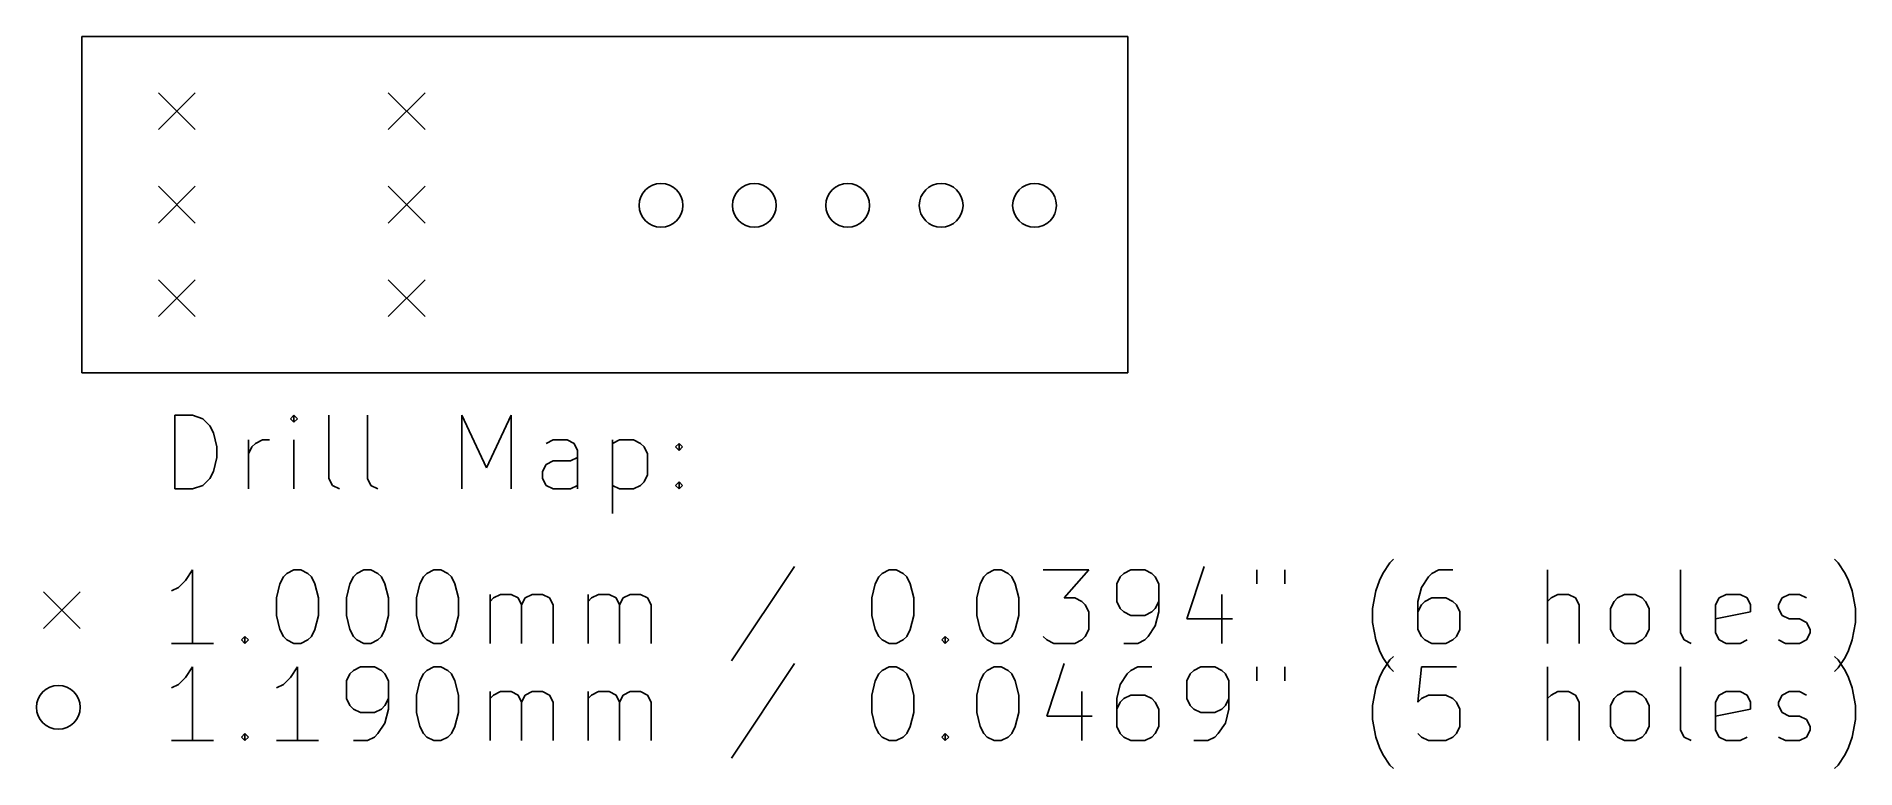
# Model space of a CAD drawing. Extents: x 134.9 to 184.4, y -88 to -68.1.
import ezdxf

# ---------------------------------------------------------------- set-up
doc = ezdxf.new("R2010")
doc.units = 0
doc.layers.add('BLACK', color=7, linetype='CONTINUOUS')

msp = doc.modelspace()

# ---------------------------------------------------------------- linework, layer by layer
at = {"layer": 'BLACK', "linetype": 'CONTINUOUS'}
for p, q in [((136.144, -68.072), (164.592, -68.072)), ((136.144, -77.216), (136.144, -68.072)), ((164.592, -68.072), (164.592, -77.216)), ((138.224, -69.604), (139.224, -70.604)), ((139.224, -69.604), (138.224, -70.604)), ((144.474, -69.604), (145.474, -70.604)), ((145.474, -69.604), (144.474, -70.604)), ((138.224, -72.144), (139.224, -73.144)), ((139.224, -72.144), (138.224, -73.144)), ((144.474, -72.144), (145.474, -73.144)), ((145.474, -72.144), (144.474, -73.144)), ((138.224, -74.684), (139.224, -75.684)), ((139.224, -74.684), (138.224, -75.684)), ((144.474, -74.684), (145.474, -75.684)), ((145.474, -74.684), (144.474, -75.684)), ((164.592, -77.216), (136.144, -77.216)), ((138.67, -80.3708), (138.67, -78.3708)), ((138.67, -78.3708), (139.146, -78.3708)), ((139.146, -78.3708), (139.432, -78.466)), ((139.432, -78.466), (139.623, -78.6565)), ((139.623, -78.6565), (139.718, -78.847)), ((141.908, -78.3708), (141.813, -78.466)), ((141.813, -78.466), (141.908, -78.5612)), ((142.004, -78.466), (141.908, -78.3708)), ((141.908, -78.3708), (141.908, -78.5612)), ((141.908, -78.5612), (142.004, -78.466)), ((142.861, -80.085), (142.861, -78.3708)), ((143.908, -80.085), (143.908, -78.3708)), ((146.48, -80.3708), (146.48, -78.3708)), ((146.48, -78.3708), (147.146, -79.7993)), ((147.146, -79.7993), (147.813, -78.3708)), ((147.813, -78.3708), (147.813, -80.3708)), ((139.718, -78.847), (139.813, -79.2279)), ((140.67, -80.3708), (140.67, -79.0374)), ((140.765, -79.2279), (140.861, -79.1327)), ((140.861, -79.1327), (141.051, -79.0374)), ((141.051, -79.0374), (141.242, -79.0374)), ((141.908, -80.3708), (141.908, -79.0374)), ((148.956, -79.0374), (148.765, -79.1327)), ((149.337, -79.0374), (148.956, -79.0374)), ((149.527, -79.1327), (149.337, -79.0374)), ((149.623, -79.3231), (149.527, -79.1327)), ((150.575, -79.0374), (150.575, -81.0374)), ((150.575, -79.1327), (150.765, -79.0374)), ((150.765, -79.0374), (151.146, -79.0374)), ((151.146, -79.0374), (151.337, -79.1327)), ((151.337, -79.1327), (151.432, -79.2279)), ((152.289, -79.2279), (152.384, -79.1327)), ((152.384, -79.1327), (152.48, -79.2279)), ((152.384, -79.1327), (152.384, -79.3231)), ((139.813, -79.5136), (139.718, -79.8946)), ((139.813, -79.2279), (139.813, -79.5136)), ((140.67, -79.4184), (140.765, -79.2279)), ((148.765, -79.7041), (148.956, -79.6089)), ((148.956, -79.6089), (149.432, -79.6089)), ((149.432, -79.6089), (149.623, -79.5136)), ((149.623, -80.3708), (149.623, -79.3231)), ((151.432, -79.2279), (151.527, -79.4184)), ((151.527, -79.4184), (151.527, -79.9898)), ((152.384, -79.3231), (152.289, -79.2279)), ((152.48, -79.2279), (152.384, -79.3231)), ((139.623, -80.085), (139.432, -80.2755)), ((139.718, -79.8946), (139.623, -80.085)), ((142.956, -80.2755), (142.861, -80.085)), ((144.004, -80.2755), (143.908, -80.085)), ((148.67, -79.8946), (148.765, -79.7041)), ((148.67, -80.085), (148.67, -79.8946)), ((148.765, -80.2755), (148.67, -80.085)), ((151.527, -79.9898), (151.432, -80.1803)), ((139.146, -80.3708), (138.67, -80.3708)), ((139.432, -80.2755), (139.146, -80.3708)), ((143.146, -80.3708), (142.956, -80.2755)), ((144.194, -80.3708), (144.004, -80.2755)), ((148.956, -80.3708), (148.765, -80.2755)), ((149.432, -80.3708), (148.956, -80.3708)), ((149.623, -80.2755), (149.432, -80.3708)), ((150.765, -80.3708), (150.575, -80.2755)), ((151.146, -80.3708), (150.765, -80.3708)), ((151.337, -80.2755), (151.146, -80.3708)), ((151.432, -80.1803), (151.337, -80.2755)), ((152.289, -80.2755), (152.384, -80.1803)), ((152.384, -80.3708), (152.289, -80.2755)), ((152.384, -80.1803), (152.48, -80.2755)), ((152.384, -80.1803), (152.384, -80.3708)), ((152.48, -80.2755), (152.384, -80.3708)), ((139.146, -82.5708), (138.956, -82.8565)), ((139.146, -84.5708), (139.146, -82.5708)), ((141.718, -82.666), (141.908, -82.5708)), ((141.908, -82.5708), (142.099, -82.5708)), ((142.099, -82.5708), (142.289, -82.666)), ((143.623, -82.666), (143.813, -82.5708)), ((143.813, -82.5708), (144.004, -82.5708)), ((144.004, -82.5708), (144.194, -82.666)), ((145.527, -82.666), (145.718, -82.5708)), ((145.718, -82.5708), (145.908, -82.5708)), ((145.908, -82.5708), (146.099, -82.666)), ((155.527, -82.4755), (153.813, -85.047)), ((157.908, -82.666), (158.099, -82.5708)), ((158.099, -82.5708), (158.289, -82.5708)), ((158.289, -82.5708), (158.48, -82.666)), ((160.765, -82.666), (160.956, -82.5708)), ((160.956, -82.5708), (161.146, -82.5708)), ((161.146, -82.5708), (161.337, -82.666)), ((162.289, -82.5708), (163.527, -82.5708)), ((163.527, -82.5708), (162.861, -83.3327)), ((164.67, -82.5708), (164.48, -82.666)), ((165.051, -82.5708), (164.67, -82.5708)), ((165.242, -82.666), (165.051, -82.5708)), ((166.67, -82.4755), (166.194, -83.9041)), ((168.099, -82.5708), (168.099, -82.9517)), ((168.861, -82.5708), (168.861, -82.9517)), ((171.527, -82.666), (171.718, -82.3803)), ((171.718, -82.3803), (171.813, -82.285)), ((173.051, -82.5708), (172.861, -82.666)), ((173.432, -82.5708), (173.051, -82.5708)), ((176.004, -84.5708), (176.004, -82.5708)), ((179.623, -84.285), (179.623, -82.5708)), ((183.908, -82.3803), (183.813, -82.285)), ((184.099, -82.666), (183.908, -82.3803)), ((138.765, -83.047), (138.575, -83.1422)), ((138.956, -82.8565), (138.765, -83.047)), ((141.432, -83.3327), (141.527, -82.9517)), ((141.527, -82.9517), (141.623, -82.7612)), ((141.623, -82.7612), (141.718, -82.666)), ((142.289, -82.666), (142.384, -82.7612)), ((142.384, -82.7612), (142.48, -82.9517)), ((142.48, -82.9517), (142.575, -83.3327)), ((143.337, -83.3327), (143.432, -82.9517)), ((143.432, -82.9517), (143.527, -82.7612)), ((143.527, -82.7612), (143.623, -82.666)), ((144.194, -82.666), (144.289, -82.7612)), ((144.289, -82.7612), (144.384, -82.9517)), ((144.384, -82.9517), (144.48, -83.3327)), ((145.242, -83.3327), (145.337, -82.9517)), ((145.337, -82.9517), (145.432, -82.7612)), ((145.432, -82.7612), (145.527, -82.666)), ((146.099, -82.666), (146.194, -82.7612)), ((146.194, -82.7612), (146.289, -82.9517)), ((146.289, -82.9517), (146.384, -83.3327)), ((157.623, -83.3327), (157.718, -82.9517)), ((157.718, -82.9517), (157.813, -82.7612)), ((157.813, -82.7612), (157.908, -82.666)), ((158.48, -82.666), (158.575, -82.7612)), ((158.575, -82.7612), (158.67, -82.9517)), ((158.67, -82.9517), (158.765, -83.3327)), ((160.48, -83.3327), (160.575, -82.9517)), ((160.575, -82.9517), (160.67, -82.7612)), ((160.67, -82.7612), (160.765, -82.666)), ((161.337, -82.666), (161.432, -82.7612)), ((161.432, -82.7612), (161.527, -82.9517)), ((161.527, -82.9517), (161.623, -83.3327)), ((164.384, -82.7612), (164.289, -82.9517)), ((164.289, -82.9517), (164.289, -83.4279)), ((164.48, -82.666), (164.384, -82.7612)), ((165.337, -82.7612), (165.242, -82.666)), ((165.432, -82.9517), (165.337, -82.7612)), ((165.432, -83.7136), (165.432, -82.9517)), ((171.337, -83.1422), (171.432, -82.8565)), ((171.432, -82.8565), (171.527, -82.666)), ((172.575, -83.047), (172.48, -83.4279)), ((172.765, -82.7612), (172.575, -83.047)), ((172.861, -82.666), (172.765, -82.7612)), ((184.194, -82.8565), (184.099, -82.666)), ((184.289, -83.1422), (184.194, -82.8565)), ((135.094, -83.166), (136.094, -84.166)), ((136.094, -83.166), (135.094, -84.166)), ((141.432, -83.8089), (141.432, -83.3327)), ((142.575, -83.3327), (142.575, -83.8089)), ((143.337, -83.8089), (143.337, -83.3327)), ((144.48, -83.3327), (144.48, -83.8089)), ((145.242, -83.8089), (145.242, -83.3327)), ((146.384, -83.3327), (146.384, -83.8089)), ((147.242, -84.5708), (147.242, -83.2374)), ((147.242, -83.4279), (147.337, -83.3327)), ((147.337, -83.3327), (147.527, -83.2374)), ((147.527, -83.2374), (147.813, -83.2374)), ((147.813, -83.2374), (148.004, -83.3327)), ((148.004, -83.3327), (148.099, -83.5231)), ((148.099, -83.5231), (148.194, -83.3327)), ((148.099, -83.5231), (148.099, -84.5708)), ((148.194, -83.3327), (148.384, -83.2374)), ((148.384, -83.2374), (148.67, -83.2374)), ((148.67, -83.2374), (148.861, -83.3327)), ((148.861, -83.3327), (148.956, -83.5231)), ((148.956, -83.5231), (148.956, -84.5708)), ((149.908, -84.5708), (149.908, -83.2374)), ((149.908, -83.4279), (150.004, -83.3327)), ((150.004, -83.3327), (150.194, -83.2374)), ((150.194, -83.2374), (150.48, -83.2374)), ((150.48, -83.2374), (150.67, -83.3327)), ((150.67, -83.3327), (150.765, -83.5231)), ((150.765, -83.5231), (150.861, -83.3327)), ((150.765, -83.5231), (150.765, -84.5708)), ((150.861, -83.3327), (151.051, -83.2374)), ((151.051, -83.2374), (151.337, -83.2374)), ((151.337, -83.2374), (151.527, -83.3327)), ((151.527, -83.3327), (151.623, -83.5231)), ((151.623, -83.5231), (151.623, -84.5708)), ((157.623, -83.8089), (157.623, -83.3327)), ((158.765, -83.3327), (158.765, -83.8089)), ((160.48, -83.8089), (160.48, -83.3327)), ((161.623, -83.3327), (161.623, -83.8089)), ((162.861, -83.3327), (163.146, -83.3327)), ((163.146, -83.3327), (163.337, -83.4279)), ((163.337, -83.4279), (163.432, -83.5231)), ((163.432, -83.5231), (163.527, -83.7136)), ((164.289, -83.4279), (164.384, -83.6184)), ((164.384, -83.6184), (164.48, -83.7136)), ((165.242, -83.7136), (165.337, -83.6184)), ((165.337, -83.6184), (165.432, -83.4279)), ((167.146, -83.2374), (167.146, -84.5708)), ((171.242, -83.6184), (171.337, -83.1422)), ((171.242, -83.9993), (171.242, -83.6184)), ((172.48, -83.4279), (172.48, -84.1898)), ((172.575, -83.5231), (172.48, -83.7136)), ((172.67, -83.4279), (172.575, -83.5231)), ((172.861, -83.3327), (172.67, -83.4279)), ((173.242, -83.3327), (172.861, -83.3327)), ((173.432, -83.4279), (173.242, -83.3327)), ((173.527, -83.5231), (173.432, -83.4279)), ((173.623, -83.7136), (173.527, -83.5231)), ((176.099, -83.3327), (176.004, -83.4279)), ((176.289, -83.2374), (176.099, -83.3327)), ((176.575, -83.2374), (176.289, -83.2374)), ((176.765, -83.3327), (176.575, -83.2374)), ((176.861, -83.5231), (176.765, -83.3327)), ((176.861, -84.5708), (176.861, -83.5231)), ((177.718, -83.6184), (177.813, -83.4279)), ((177.718, -84.1898), (177.718, -83.6184)), ((177.813, -83.4279), (177.908, -83.3327)), ((177.908, -83.3327), (178.099, -83.2374)), ((178.099, -83.2374), (178.384, -83.2374)), ((178.384, -83.2374), (178.575, -83.3327)), ((178.575, -83.3327), (178.67, -83.4279)), ((178.67, -83.4279), (178.765, -83.6184)), ((178.765, -83.6184), (178.765, -84.1898)), ((180.575, -83.5231), (180.67, -83.3327)), ((180.575, -84.285), (180.575, -83.5231)), ((180.67, -83.3327), (180.861, -83.2374)), ((180.861, -83.2374), (181.242, -83.2374)), ((181.242, -83.2374), (181.432, -83.3327)), ((181.432, -83.3327), (181.527, -83.5231)), ((181.527, -83.5231), (181.527, -83.7136)), ((182.289, -83.5231), (182.384, -83.3327)), ((182.289, -83.6184), (182.289, -83.5231)), ((182.384, -83.8089), (182.289, -83.6184)), ((182.384, -83.3327), (182.575, -83.2374)), ((182.575, -83.2374), (182.861, -83.2374)), ((182.861, -83.2374), (183.051, -83.3327)), ((184.384, -83.6184), (184.289, -83.1422)), ((184.384, -83.9993), (184.384, -83.6184)), ((141.527, -84.1898), (141.432, -83.8089)), ((142.575, -83.8089), (142.48, -84.1898)), ((143.432, -84.1898), (143.337, -83.8089)), ((144.48, -83.8089), (144.384, -84.1898)), ((145.337, -84.1898), (145.242, -83.8089)), ((146.384, -83.8089), (146.289, -84.1898)), ((157.718, -84.1898), (157.623, -83.8089)), ((158.765, -83.8089), (158.67, -84.1898)), ((160.575, -84.1898), (160.48, -83.8089)), ((161.623, -83.8089), (161.527, -84.1898)), ((163.527, -83.7136), (163.527, -84.1898)), ((164.48, -83.7136), (164.67, -83.8089)), ((164.67, -83.8089), (165.051, -83.8089)), ((165.051, -83.8089), (165.242, -83.7136)), ((165.146, -84.3803), (165.337, -84.0946)), ((165.337, -84.0946), (165.432, -83.7136)), ((166.194, -83.9041), (167.432, -83.9041)), ((171.337, -84.4755), (171.242, -83.9993)), ((173.623, -84.1898), (173.623, -83.7136)), ((181.527, -83.7136), (180.575, -83.9041)), ((182.575, -83.9041), (182.384, -83.8089)), ((182.861, -83.9041), (182.575, -83.9041)), ((183.051, -83.9993), (182.861, -83.9041)), ((183.146, -84.1898), (183.051, -83.9993)), ((184.289, -84.4755), (184.384, -83.9993)), ((139.718, -84.5708), (138.575, -84.5708)), ((140.48, -84.4755), (140.575, -84.3803)), ((140.575, -84.5708), (140.48, -84.4755)), ((140.575, -84.3803), (140.67, -84.4755)), ((140.575, -84.3803), (140.575, -84.5708)), ((140.67, -84.4755), (140.575, -84.5708)), ((141.623, -84.3803), (141.527, -84.1898)), ((141.718, -84.4755), (141.623, -84.3803)), ((141.908, -84.5708), (141.718, -84.4755)), ((142.099, -84.5708), (141.908, -84.5708)), ((142.289, -84.4755), (142.099, -84.5708)), ((142.384, -84.3803), (142.289, -84.4755)), ((142.48, -84.1898), (142.384, -84.3803)), ((143.527, -84.3803), (143.432, -84.1898)), ((143.623, -84.4755), (143.527, -84.3803)), ((143.813, -84.5708), (143.623, -84.4755)), ((144.004, -84.5708), (143.813, -84.5708)), ((144.194, -84.4755), (144.004, -84.5708)), ((144.289, -84.3803), (144.194, -84.4755)), ((144.384, -84.1898), (144.289, -84.3803)), ((145.432, -84.3803), (145.337, -84.1898)), ((145.527, -84.4755), (145.432, -84.3803)), ((145.718, -84.5708), (145.527, -84.4755)), ((145.908, -84.5708), (145.718, -84.5708)), ((146.099, -84.4755), (145.908, -84.5708)), ((146.194, -84.3803), (146.099, -84.4755)), ((146.289, -84.1898), (146.194, -84.3803)), ((157.813, -84.3803), (157.718, -84.1898)), ((157.908, -84.4755), (157.813, -84.3803)), ((158.099, -84.5708), (157.908, -84.4755)), ((158.289, -84.5708), (158.099, -84.5708)), ((158.48, -84.4755), (158.289, -84.5708)), ((158.575, -84.3803), (158.48, -84.4755)), ((158.67, -84.1898), (158.575, -84.3803)), ((159.527, -84.4755), (159.623, -84.3803)), ((159.623, -84.5708), (159.527, -84.4755)), ((159.623, -84.3803), (159.718, -84.4755)), ((159.623, -84.3803), (159.623, -84.5708)), ((159.718, -84.4755), (159.623, -84.5708)), ((160.67, -84.3803), (160.575, -84.1898)), ((160.765, -84.4755), (160.67, -84.3803)), ((160.956, -84.5708), (160.765, -84.4755)), ((161.146, -84.5708), (160.956, -84.5708)), ((161.337, -84.4755), (161.146, -84.5708)), ((161.432, -84.3803), (161.337, -84.4755)), ((161.527, -84.1898), (161.432, -84.3803)), ((162.384, -84.4755), (162.289, -84.3803)), ((162.575, -84.5708), (162.384, -84.4755)), ((163.146, -84.5708), (162.575, -84.5708)), ((163.337, -84.4755), (163.146, -84.5708)), ((163.432, -84.3803), (163.337, -84.4755)), ((163.527, -84.1898), (163.432, -84.3803)), ((164.48, -84.5708), (164.861, -84.5708)), ((164.861, -84.5708), (165.051, -84.4755)), ((165.051, -84.4755), (165.146, -84.3803)), ((171.432, -84.7612), (171.337, -84.4755)), ((172.48, -84.1898), (172.575, -84.3803)), ((172.575, -84.3803), (172.67, -84.4755)), ((172.67, -84.4755), (172.861, -84.5708)), ((172.861, -84.5708), (173.242, -84.5708)), ((173.242, -84.5708), (173.432, -84.4755)), ((173.432, -84.4755), (173.527, -84.3803)), ((173.527, -84.3803), (173.623, -84.1898)), ((177.813, -84.3803), (177.718, -84.1898)), ((177.908, -84.4755), (177.813, -84.3803)), ((178.099, -84.5708), (177.908, -84.4755)), ((178.384, -84.5708), (178.099, -84.5708)), ((178.575, -84.4755), (178.384, -84.5708)), ((178.67, -84.3803), (178.575, -84.4755)), ((178.765, -84.1898), (178.67, -84.3803)), ((179.718, -84.4755), (179.623, -84.285)), ((179.908, -84.5708), (179.718, -84.4755)), ((180.67, -84.4755), (180.575, -84.285)), ((180.861, -84.5708), (180.67, -84.4755)), ((181.242, -84.5708), (180.861, -84.5708)), ((181.432, -84.4755), (181.242, -84.5708)), ((182.289, -84.4755), (182.48, -84.5708)), ((182.48, -84.5708), (182.861, -84.5708)), ((182.861, -84.5708), (183.051, -84.4755)), ((183.051, -84.4755), (183.146, -84.285)), ((183.146, -84.285), (183.146, -84.1898)), ((184.194, -84.7612), (184.289, -84.4755)), ((171.527, -84.9517), (171.432, -84.7612)), ((171.718, -85.2374), (171.527, -84.9517)), ((171.527, -85.306), (171.718, -85.0203)), ((171.718, -85.0203), (171.813, -84.925)), ((183.908, -85.0203), (183.813, -84.925)), ((183.908, -85.2374), (184.099, -84.9517)), ((184.099, -85.306), (183.908, -85.0203)), ((184.099, -84.9517), (184.194, -84.7612)), ((138.956, -85.4965), (138.765, -85.687)), ((139.146, -85.2108), (138.956, -85.4965)), ((139.146, -87.2108), (139.146, -85.2108)), ((141.813, -85.4965), (141.623, -85.687)), ((142.004, -85.2108), (141.813, -85.4965)), ((142.004, -87.2108), (142.004, -85.2108)), ((143.432, -85.4012), (143.337, -85.5917)), ((143.337, -85.5917), (143.337, -86.0679)), ((143.527, -85.306), (143.432, -85.4012)), ((143.718, -85.2108), (143.527, -85.306)), ((144.099, -85.2108), (143.718, -85.2108)), ((144.289, -85.306), (144.099, -85.2108)), ((144.384, -85.4012), (144.289, -85.306)), ((144.48, -85.5917), (144.384, -85.4012)), ((144.48, -86.3536), (144.48, -85.5917)), ((145.242, -85.9727), (145.337, -85.5917)), ((145.337, -85.5917), (145.432, -85.4012)), ((145.432, -85.4012), (145.527, -85.306)), ((145.527, -85.306), (145.718, -85.2108)), ((145.718, -85.2108), (145.908, -85.2108)), ((145.908, -85.2108), (146.099, -85.306)), ((146.099, -85.306), (146.194, -85.4012)), ((146.194, -85.4012), (146.289, -85.5917)), ((146.289, -85.5917), (146.384, -85.9727)), ((155.527, -85.1155), (153.813, -87.687)), ((157.623, -85.9727), (157.718, -85.5917)), ((157.718, -85.5917), (157.813, -85.4012)), ((157.813, -85.4012), (157.908, -85.306)), ((157.908, -85.306), (158.099, -85.2108)), ((158.099, -85.2108), (158.289, -85.2108)), ((158.289, -85.2108), (158.48, -85.306)), ((158.48, -85.306), (158.575, -85.4012)), ((158.575, -85.4012), (158.67, -85.5917)), ((158.67, -85.5917), (158.765, -85.9727)), ((160.48, -85.9727), (160.575, -85.5917)), ((160.575, -85.5917), (160.67, -85.4012)), ((160.67, -85.4012), (160.765, -85.306)), ((160.765, -85.306), (160.956, -85.2108)), ((160.956, -85.2108), (161.146, -85.2108)), ((161.146, -85.2108), (161.337, -85.306)), ((161.337, -85.306), (161.432, -85.4012)), ((161.432, -85.4012), (161.527, -85.5917)), ((161.527, -85.5917), (161.623, -85.9727)), ((162.861, -85.1155), (162.384, -86.5441)), ((164.575, -85.4012), (164.384, -85.687)), ((164.67, -85.306), (164.575, -85.4012)), ((164.861, -85.2108), (164.67, -85.306)), ((165.242, -85.2108), (164.861, -85.2108)), ((166.289, -85.4012), (166.194, -85.5917)), ((166.194, -85.5917), (166.194, -86.0679)), ((166.384, -85.306), (166.289, -85.4012)), ((166.575, -85.2108), (166.384, -85.306)), ((166.956, -85.2108), (166.575, -85.2108)), ((167.146, -85.306), (166.956, -85.2108)), ((167.242, -85.4012), (167.146, -85.306)), ((167.337, -85.5917), (167.242, -85.4012)), ((167.337, -86.3536), (167.337, -85.5917)), ((168.099, -85.2108), (168.099, -85.5917)), ((168.861, -85.2108), (168.861, -85.5917)), ((171.337, -85.7822), (171.432, -85.4965)), ((171.432, -85.4965), (171.527, -85.306)), ((171.813, -85.3327), (171.718, -85.2374)), ((172.575, -85.2108), (172.48, -86.1631)), ((173.527, -85.2108), (172.575, -85.2108)), ((176.004, -87.2108), (176.004, -85.2108)), ((179.623, -86.925), (179.623, -85.2108)), ((183.813, -85.3327), (183.908, -85.2374)), ((184.194, -85.4965), (184.099, -85.306)), ((184.289, -85.7822), (184.194, -85.4965)), ((138.765, -85.687), (138.575, -85.7822)), ((141.623, -85.687), (141.432, -85.7822)), ((143.337, -86.0679), (143.432, -86.2584)), ((144.384, -86.2584), (144.48, -86.0679)), ((145.242, -86.4489), (145.242, -85.9727)), ((146.384, -85.9727), (146.384, -86.4489)), ((147.242, -87.2108), (147.242, -85.8774)), ((147.242, -86.0679), (147.337, -85.9727)), ((147.337, -85.9727), (147.527, -85.8774)), ((147.527, -85.8774), (147.813, -85.8774)), ((147.813, -85.8774), (148.004, -85.9727)), ((148.004, -85.9727), (148.099, -86.1631)), ((148.099, -86.1631), (148.194, -85.9727)), ((148.194, -85.9727), (148.384, -85.8774)), ((148.384, -85.8774), (148.67, -85.8774)), ((148.67, -85.8774), (148.861, -85.9727)), ((148.861, -85.9727), (148.956, -86.1631)), ((149.908, -87.2108), (149.908, -85.8774)), ((149.908, -86.0679), (150.004, -85.9727)), ((150.004, -85.9727), (150.194, -85.8774)), ((150.194, -85.8774), (150.48, -85.8774)), ((150.48, -85.8774), (150.67, -85.9727)), ((150.67, -85.9727), (150.765, -86.1631)), ((150.765, -86.1631), (150.861, -85.9727)), ((150.861, -85.9727), (151.051, -85.8774)), ((151.051, -85.8774), (151.337, -85.8774)), ((151.337, -85.8774), (151.527, -85.9727)), ((151.527, -85.9727), (151.623, -86.1631)), ((157.623, -86.4489), (157.623, -85.9727)), ((158.765, -85.9727), (158.765, -86.4489)), ((160.48, -86.4489), (160.48, -85.9727)), ((161.623, -85.9727), (161.623, -86.4489)), ((163.337, -85.8774), (163.337, -87.2108)), ((164.384, -85.687), (164.289, -86.0679)), ((164.289, -86.0679), (164.289, -86.8298)), ((164.48, -86.0679), (164.384, -86.1631)), ((164.67, -85.9727), (164.48, -86.0679)), ((165.051, -85.9727), (164.67, -85.9727)), ((165.242, -86.0679), (165.051, -85.9727)), ((165.337, -86.1631), (165.242, -86.0679)), ((166.194, -86.0679), (166.289, -86.2584)), ((167.242, -86.2584), (167.337, -86.0679)), ((171.242, -86.2584), (171.337, -85.7822)), ((172.48, -86.1631), (172.575, -86.0679)), ((172.575, -86.0679), (172.765, -85.9727)), ((172.765, -85.9727), (173.242, -85.9727)), ((173.242, -85.9727), (173.432, -86.0679)), ((173.432, -86.0679), (173.527, -86.1631)), ((176.099, -85.9727), (176.004, -86.0679)), ((176.289, -85.8774), (176.099, -85.9727)), ((176.575, -85.8774), (176.289, -85.8774)), ((176.765, -85.9727), (176.575, -85.8774)), ((176.861, -86.1631), (176.765, -85.9727)), ((177.718, -86.2584), (177.813, -86.0679)), ((177.813, -86.0679), (177.908, -85.9727)), ((177.908, -85.9727), (178.099, -85.8774)), ((178.099, -85.8774), (178.384, -85.8774)), ((178.384, -85.8774), (178.575, -85.9727)), ((178.575, -85.9727), (178.67, -86.0679)), ((178.67, -86.0679), (178.765, -86.2584)), ((180.575, -86.1631), (180.67, -85.9727)), ((180.67, -85.9727), (180.861, -85.8774)), ((180.861, -85.8774), (181.242, -85.8774)), ((181.242, -85.8774), (181.432, -85.9727)), ((181.432, -85.9727), (181.527, -86.1631)), ((182.289, -86.1631), (182.384, -85.9727)), ((182.384, -85.9727), (182.575, -85.8774)), ((182.575, -85.8774), (182.861, -85.8774)), ((182.861, -85.8774), (183.051, -85.9727)), ((184.384, -86.2584), (184.289, -85.7822)), ((143.432, -86.2584), (143.527, -86.3536)), ((143.527, -86.3536), (143.718, -86.4489)), ((143.718, -86.4489), (144.099, -86.4489)), ((144.099, -86.4489), (144.289, -86.3536)), ((144.289, -86.3536), (144.384, -86.2584)), ((144.384, -86.7346), (144.48, -86.3536)), ((145.337, -86.8298), (145.242, -86.4489)), ((146.384, -86.4489), (146.289, -86.8298)), ((148.099, -86.1631), (148.099, -87.2108)), ((148.956, -86.1631), (148.956, -87.2108)), ((150.765, -86.1631), (150.765, -87.2108)), ((151.623, -86.1631), (151.623, -87.2108)), ((157.718, -86.8298), (157.623, -86.4489)), ((158.765, -86.4489), (158.67, -86.8298)), ((160.575, -86.8298), (160.48, -86.4489)), ((161.623, -86.4489), (161.527, -86.8298)), ((162.384, -86.5441), (163.623, -86.5441)), ((164.384, -86.1631), (164.289, -86.3536)), ((165.432, -86.3536), (165.337, -86.1631)), ((165.432, -86.8298), (165.432, -86.3536)), ((166.289, -86.2584), (166.384, -86.3536)), ((166.384, -86.3536), (166.575, -86.4489)), ((166.575, -86.4489), (166.956, -86.4489)), ((166.956, -86.4489), (167.146, -86.3536)), ((167.146, -86.3536), (167.242, -86.2584)), ((167.242, -86.7346), (167.337, -86.3536)), ((171.242, -86.6393), (171.242, -86.2584)), ((173.527, -86.1631), (173.623, -86.3536)), ((173.623, -86.3536), (173.623, -86.8298)), ((176.861, -87.2108), (176.861, -86.1631)), ((177.718, -86.8298), (177.718, -86.2584)), ((178.765, -86.2584), (178.765, -86.8298)), ((180.575, -86.925), (180.575, -86.1631)), ((181.527, -86.3536), (180.575, -86.5441)), ((181.527, -86.1631), (181.527, -86.3536)), ((182.289, -86.2584), (182.289, -86.1631)), ((182.384, -86.4489), (182.289, -86.2584)), ((182.575, -86.5441), (182.384, -86.4489)), ((182.861, -86.5441), (182.575, -86.5441)), ((183.051, -86.6393), (182.861, -86.5441)), ((184.384, -86.6393), (184.384, -86.2584)), ((140.48, -87.1155), (140.575, -87.0203)), ((140.575, -87.0203), (140.67, -87.1155)), ((140.575, -87.0203), (140.575, -87.2108)), ((144.099, -87.1155), (144.194, -87.0203)), ((144.194, -87.0203), (144.384, -86.7346)), ((145.432, -87.0203), (145.337, -86.8298)), ((145.527, -87.1155), (145.432, -87.0203)), ((146.194, -87.0203), (146.099, -87.1155)), ((146.289, -86.8298), (146.194, -87.0203)), ((157.813, -87.0203), (157.718, -86.8298)), ((157.908, -87.1155), (157.813, -87.0203)), ((158.575, -87.0203), (158.48, -87.1155)), ((158.67, -86.8298), (158.575, -87.0203)), ((159.527, -87.1155), (159.623, -87.0203)), ((159.623, -87.0203), (159.718, -87.1155)), ((159.623, -87.0203), (159.623, -87.2108)), ((160.67, -87.0203), (160.575, -86.8298)), ((160.765, -87.1155), (160.67, -87.0203)), ((161.432, -87.0203), (161.337, -87.1155)), ((161.527, -86.8298), (161.432, -87.0203)), ((164.289, -86.8298), (164.384, -87.0203)), ((164.384, -87.0203), (164.48, -87.1155)), ((165.242, -87.1155), (165.337, -87.0203)), ((165.337, -87.0203), (165.432, -86.8298)), ((166.956, -87.1155), (167.051, -87.0203)), ((167.051, -87.0203), (167.242, -86.7346)), ((171.337, -87.1155), (171.242, -86.6393)), ((172.575, -87.1155), (172.48, -87.0203)), ((173.527, -87.0203), (173.432, -87.1155)), ((173.623, -86.8298), (173.527, -87.0203)), ((177.813, -87.0203), (177.718, -86.8298)), ((177.908, -87.1155), (177.813, -87.0203)), ((178.67, -87.0203), (178.575, -87.1155)), ((178.765, -86.8298), (178.67, -87.0203)), ((179.718, -87.1155), (179.623, -86.925)), ((180.67, -87.1155), (180.575, -86.925)), ((183.146, -86.8298), (183.051, -86.6393)), ((183.051, -87.1155), (183.146, -86.925)), ((183.146, -86.925), (183.146, -86.8298)), ((184.289, -87.1155), (184.384, -86.6393)), ((139.718, -87.2108), (138.575, -87.2108)), ((140.575, -87.2108), (140.48, -87.1155)), ((140.67, -87.1155), (140.575, -87.2108)), ((142.575, -87.2108), (141.432, -87.2108)), ((143.527, -87.2108), (143.908, -87.2108)), ((143.908, -87.2108), (144.099, -87.1155)), ((145.718, -87.2108), (145.527, -87.1155)), ((145.908, -87.2108), (145.718, -87.2108)), ((146.099, -87.1155), (145.908, -87.2108)), ((158.099, -87.2108), (157.908, -87.1155)), ((158.289, -87.2108), (158.099, -87.2108)), ((158.48, -87.1155), (158.289, -87.2108)), ((159.623, -87.2108), (159.527, -87.1155)), ((159.718, -87.1155), (159.623, -87.2108)), ((160.956, -87.2108), (160.765, -87.1155)), ((161.146, -87.2108), (160.956, -87.2108)), ((161.337, -87.1155), (161.146, -87.2108)), ((164.48, -87.1155), (164.67, -87.2108)), ((164.67, -87.2108), (165.051, -87.2108)), ((165.051, -87.2108), (165.242, -87.1155)), ((166.384, -87.2108), (166.765, -87.2108)), ((166.765, -87.2108), (166.956, -87.1155)), ((171.432, -87.4012), (171.337, -87.1155)), ((171.527, -87.5917), (171.432, -87.4012)), ((172.765, -87.2108), (172.575, -87.1155)), ((173.242, -87.2108), (172.765, -87.2108)), ((173.432, -87.1155), (173.242, -87.2108)), ((178.099, -87.2108), (177.908, -87.1155)), ((178.384, -87.2108), (178.099, -87.2108)), ((178.575, -87.1155), (178.384, -87.2108)), ((179.908, -87.2108), (179.718, -87.1155)), ((180.861, -87.2108), (180.67, -87.1155)), ((181.242, -87.2108), (180.861, -87.2108)), ((181.432, -87.1155), (181.242, -87.2108)), ((182.289, -87.1155), (182.48, -87.2108)), ((182.48, -87.2108), (182.861, -87.2108)), ((182.861, -87.2108), (183.051, -87.1155)), ((184.099, -87.5917), (184.194, -87.4012)), ((184.194, -87.4012), (184.289, -87.1155)), ((171.718, -87.8774), (171.527, -87.5917)), ((171.813, -87.9727), (171.718, -87.8774)), ((183.813, -87.9727), (183.908, -87.8774)), ((183.908, -87.8774), (184.099, -87.5917))]:
    msp.add_line(p, q, dxfattribs=at)
at = {"layer": 'BLACK'}
for centre in [(151.892, -72.664), (154.432, -72.664), (156.972, -72.664), (159.512, -72.664), (162.052, -72.664), (135.499, -86.306)]:
    msp.add_circle(centre, 0.595, dxfattribs=at)

doc.saveas('drawing.dxf')
